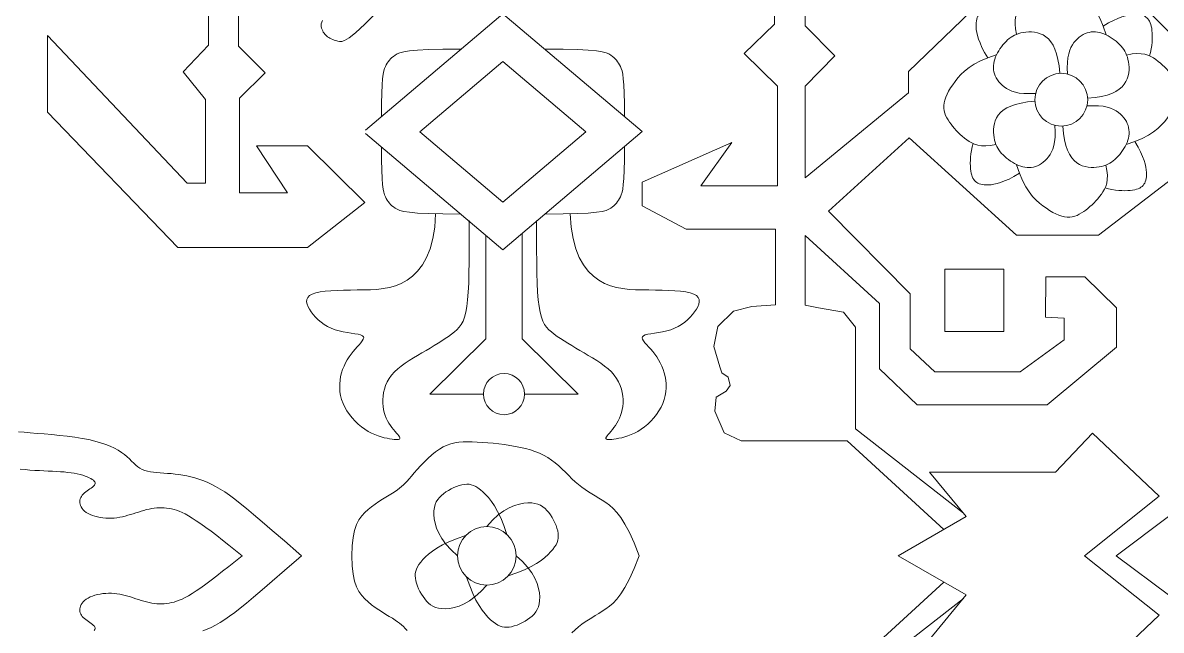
# Model space of a CAD drawing. Header units: inches. Extents: x -813 to 82, y -70 to 268.
# Drawn here: x -42.58 to -20.35, y 157.28 to 169.14 of the extents above; entities that cross this region are included whole.
import ezdxf

# ---------------------------------------------------------------- set-up
doc = ezdxf.new("R2010")
doc.units = ezdxf.units.IN
doc.header["$MEASUREMENT"] = 0
for name, color, linetype, lineweight, true_color in [('Black', 7, 'Continuous', 0, 0x000000), ('Brown', 7, 'Continuous', 0, 0x653e10), ('Grey', 7, 'Continuous', 0, 0x58676a), ('Layak Architect', 1, 'Continuous', 5, 0xff0000), ('White', 7, 'Continuous', 0, 0xffffff)]:
    doc.layers.add(name, color=color, linetype=linetype, lineweight=lineweight, true_color=true_color)
doc.layers.add('Rugs', color=201, linetype='Continuous')

# ---------------------------------------------------------------- blocks, each defined once
blk = doc.blocks.new('*U67')
at = {"layer": 'Brown'}
blk.add_lwpolyline([(-20.95, -6.2), (-21.13, -1.91), (-21.04, 1.79), (-20.72, 4.97), (-20.19, 7.7), (-19.48, 10.03), (-18.62, 12.03), (-17.63, 13.77), (-16.56, 15.3), (-15.41, 16.68), (-14.21, 17.92), (-12.95, 19.02), (-11.65, 19.97), (-10.31, 20.79), (-8.94, 21.45), (-7.55, 21.98), (-6.13, 22.35), (-4.7, 22.59), (-3.26, 22.68), (-1.81, 22.64), (-0.36, 22.47), (1.09, 22.18), (2.54, 21.77), (3.99, 21.25), (5.43, 20.63), (6.86, 19.91), (8.27, 19.1), (9.64, 18.21), (10.98, 17.26), (12.26, 16.25), (13.47, 15.19), (14.61, 14.09), (15.66, 12.97), (16.62, 11.83), (17.48, 10.66), (18.24, 9.45), (18.92, 8.17), (19.5, 6.83), (20, 5.39), (20.42, 3.86), (20.75, 2.2), (21, 0.43), (21.13, -1.45), (21.13, -3.39), (20.95, -5.38), (20.56, -7.39), (19.94, -9.38), (19.05, -11.32), (17.87, -13.19), (16.35, -14.96), (14.45, -16.6), (12.14, -18.1), (9.37, -19.43), (6.09, -20.57), (2.27, -21.51), (-2.15, -22.22), (-7.2, -22.68)], dxfattribs=at)
blk = doc.blocks.new('*U57')
at = {"layer": 'Brown', "color": 0, "linetype": 'ByBlock', "lineweight": -2, "transparency": 16777216}
for p, rotation in [((6003768042.470271, 3337139537.250885), 90.00000000000001), ((6003768040.986018, 3337139488.212364), 180), ((6003768090.024539, 3337139486.728111), 270)]:
    blk.add_blockref('*U67', p, dxfattribs=dict(at, rotation=rotation))
blk.add_blockref('*U67', (6003768091.508792, 3337139535.766633), dxfattribs=at)
blk = doc.blocks.new('*U58')
at = {"layer": 'Brown'}
blk.add_lwpolyline([(-17.75, 30.14), (-14.02, 30.84), (-10.75, 31.13), (-7.89, 31.04), (-5.38, 30.65), (-3.16, 29.99), (-1.19, 29.12), (0.6, 28.1), (2.27, 26.97), (3.85, 25.78), (5.36, 24.54), (6.8, 23.26), (8.17, 21.94), (9.48, 20.58), (10.73, 19.19), (11.91, 17.77), (13.03, 16.33), (14.1, 14.87), (15.08, 13.38), (15.96, 11.87), (16.71, 10.31), (17.31, 8.71), (17.74, 7.06), (17.98, 5.35), (17.99, 3.57), (17.77, 1.73), (17.32, -0.18), (16.64, -2.16), (15.74, -4.2), (14.64, -6.31), (13.34, -8.48), (11.85, -10.71), (10.18, -13), (8.32, -15.35), (6.19, -17.73), (3.68, -20.11), (0.7, -22.47), (-2.86, -24.78), (-7.09, -27.01), (-12.1, -29.13), (-17.99, -31.13)], dxfattribs=at)
blk = doc.blocks.new('*U19')
at = {"layer": 'Brown', "color": 0, "linetype": 'ByBlock', "lineweight": -2, "transparency": 16777216}
for p, rotation in [((6003768065.780017, 3337139574.503247), 90.00000000000001), ((6003768003.733656, 3337139511.52211), 180), ((6003768066.714793, 3337139449.475749), 270)]:
    blk.add_blockref('*U58', p, dxfattribs=dict(at, rotation=rotation))
blk.add_blockref('*U58', (6003768128.761154, 3337139512.456886), dxfattribs=at)
blk = doc.blocks.new('*U20')
at = {"layer": 'Brown'}
blk.add_lwpolyline([(-6.22, -16.82), (-8.39, -13.06), (-10.13, -9.69), (-11.48, -6.66), (-12.5, -3.96), (-13.22, -1.55), (-13.71, 0.61), (-14, 2.54), (-14.14, 4.27), (-14.17, 5.84), (-14.11, 7.26), (-13.95, 8.54), (-13.7, 9.69), (-13.36, 10.72), (-12.93, 11.64), (-12.42, 12.47), (-11.82, 13.21), (-11.15, 13.88), (-10.38, 14.47), (-9.51, 15), (-8.51, 15.45), (-7.39, 15.84), (-6.12, 16.17), (-4.69, 16.43), (-3.09, 16.63), (-1.31, 16.76), (0.63, 16.82), (2.71, 16.79), (4.89, 16.66), (7.15, 16.42), (9.47, 16.04), (11.82, 15.53), (14.17, 14.85)], dxfattribs=at)
blk = doc.blocks.new('*U21')
at = {"layer": 'Brown', "color": 0, "linetype": 'ByBlock', "lineweight": -2, "transparency": 16777216}
blk.add_blockref('*U20', (6003768022.052, 3337139557.478281), dxfattribs=at)
for p, rotation in [((6003768111.736188, 3337139556.184903), 270), ((6003768020.758621, 3337139467.794093), 89.99999999999999), ((6003768110.44281, 3337139466.500715), 180)]:
    blk.add_blockref('*U20', p, dxfattribs=dict(at, rotation=rotation))
blk = doc.blocks.new('*U22')
at = {"layer": 'Brown'}
blk.add_lwpolyline([(-24.5, 8.83), (-20.52, 13.21), (-16.59, 16.76), (-12.76, 19.56), (-9.06, 21.68), (-5.53, 23.21), (-2.19, 24.22), (0.9, 24.8), (3.73, 25.03), (6.26, 24.97), (8.52, 24.66), (10.53, 24.11), (12.33, 23.34), (13.95, 22.36), (15.41, 21.2), (16.75, 19.86), (17.99, 18.37), (19.17, 16.75), (20.27, 15.02), (21.28, 13.21), (22.17, 11.36), (22.95, 9.49), (23.59, 7.64), (24.07, 5.82), (24.38, 4.09), (24.5, 2.44), (24.43, 0.88), (24.16, -0.65), (23.66, -2.15), (22.93, -3.67), (21.96, -5.22), (20.74, -6.85), (19.26, -8.57), (17.48, -10.41), (15.35, -12.35), (12.76, -14.38), (9.64, -16.47), (5.9, -18.61), (1.44, -20.76), (-3.81, -22.9), (-9.94, -25.03)], dxfattribs=at)
blk = doc.blocks.new('*U11')
at = {"layer": 'Brown', "color": 0, "linetype": 'ByBlock', "lineweight": -2, "transparency": 16777216}
for p, rotation in [((6003768367.359236, 3337139142.952841), 90.00000000000001), ((6003768354.086902, 3337139107.216113), 180), ((6003768389.823629, 3337139093.943779), 270)]:
    blk.add_blockref('*U22', p, dxfattribs=dict(at, rotation=rotation))
blk.add_blockref('*U22', (6003768403.095963, 3337139129.680508), dxfattribs=at)
blk = doc.blocks.new('C3')
at = {"layer": 'Black'}
for points in [[(-346.95, 3454.84), (-346.86, 3467.36), (-346.61, 3477.17), (-346.22, 3484.66), (-345.7, 3490.17), (-345.09, 3494.1), (-344.39, 3496.79), (-343.64, 3498.62), (-342.84, 3499.97), (-342.02, 3501.12), (-341.18, 3502.17), (-340.29, 3503.11), (-339.36, 3503.96), (-338.37, 3504.73), (-337.33, 3505.44), (-336.21, 3506.08), (-335.01, 3506.68), (-333.68, 3507.24), (-332.01, 3507.75), (-329.76, 3508.21), (-326.65, 3508.61), (-322.46, 3508.93), (-316.92, 3509.17), (-309.78, 3509.33), (-300.79, 3509.38)], [(-233.99, 3454.84), (-234.08, 3467.36), (-234.33, 3477.17), (-234.72, 3484.66), (-235.24, 3490.17), (-235.85, 3494.1), (-236.54, 3496.79), (-237.3, 3498.62), (-238.09, 3499.97), (-238.92, 3501.12), (-239.76, 3502.17), (-240.65, 3503.11), (-241.58, 3503.96), (-242.57, 3504.73), (-243.61, 3505.44), (-244.73, 3506.08), (-245.93, 3506.68), (-247.26, 3507.24), (-248.93, 3507.75), (-251.18, 3508.21), (-254.29, 3508.61), (-258.48, 3508.93), (-264.02, 3509.17), (-271.16, 3509.33), (-280.15, 3509.38)], [(-346.95, 3397.48), (-346.86, 3384.96), (-346.61, 3375.15), (-346.22, 3367.67), (-345.7, 3362.15), (-345.09, 3358.23), (-344.39, 3355.53), (-343.64, 3353.7), (-342.84, 3352.36), (-342.02, 3351.2), (-341.18, 3350.16), (-340.29, 3349.21), (-339.36, 3348.36), (-338.37, 3347.59), (-337.33, 3346.89), (-336.21, 3346.24), (-335.01, 3345.64), (-333.68, 3345.09), (-332.01, 3344.57), (-329.76, 3344.11), (-326.65, 3343.72), (-322.46, 3343.39), (-316.92, 3343.15), (-309.78, 3343), (-300.79, 3342.94)], [(-233.99, 3397.48), (-234.08, 3384.96), (-234.33, 3375.15), (-234.72, 3367.67), (-235.24, 3362.15), (-235.85, 3358.23), (-236.54, 3355.53), (-237.3, 3353.7), (-238.09, 3352.36), (-238.92, 3351.2), (-239.76, 3350.16), (-240.65, 3349.21), (-241.58, 3348.36), (-242.57, 3347.59), (-243.61, 3346.89), (-244.73, 3346.24), (-245.93, 3345.64), (-247.26, 3345.09), (-248.93, 3344.57), (-251.18, 3344.11), (-254.29, 3343.72), (-258.48, 3343.39), (-264.02, 3343.15), (-271.16, 3343), (-280.15, 3342.94)]]:
    blk.add_lwpolyline(points, dxfattribs=at)
at = {"layer": 'Brown'}
for points in [[(0, 3519.51), (-8.76, 3516.01), (-15.9, 3512.77), (-21.63, 3509.74), (-26.16, 3506.9), (-29.7, 3504.2), (-32.45, 3501.62), (-34.62, 3499.12), (-36.43, 3496.67), (-38.05, 3494.24), (-39.56, 3491.83), (-41, 3489.44), (-42.41, 3487.07), (-43.85, 3484.73), (-45.35, 3482.42), (-46.95, 3480.13), (-48.71, 3477.89), (-50.66, 3475.67), (-52.75, 3473.47), (-54.93, 3471.27), (-57.17, 3469.04), (-59.4, 3466.76), (-61.58, 3464.43), (-63.65, 3462.01), (-65.57, 3459.48), (-67.29, 3456.83), (-68.82, 3454.06), (-70.18, 3451.15), (-71.38, 3448.12), (-72.44, 3444.96), (-73.38, 3441.67), (-74.2, 3438.25), (-74.93, 3434.69), (-75.58, 3431), (-76.15, 3427.22), (-76.65, 3423.39), (-77.07, 3419.56), (-77.41, 3415.77), (-77.68, 3412.06), (-77.87, 3408.47), (-77.99, 3405.06), (-78.03, 3401.85), (-77.96, 3398.82), (-77.74, 3395.94), (-77.34, 3393.17), (-76.71, 3390.5), (-75.82, 3387.87), (-74.63, 3385.27), (-73.1, 3382.66), (-71.21, 3380.02), (-69.04, 3377.38), (-66.66, 3374.77), (-64.15, 3372.23), (-61.61, 3369.8), (-59.12, 3367.52), (-56.76, 3365.43), (-54.62, 3363.56), (-52.75, 3361.93), (-51.14, 3360.5), (-49.74, 3359.21), (-48.48, 3357.97), (-47.34, 3356.73), (-46.25, 3355.42), (-45.17, 3353.97), (-44.05, 3352.32), (-42.84, 3350.42), (-41.55, 3348.29), (-40.16, 3346), (-38.67, 3343.59), (-37.07, 3341.11), (-35.38, 3338.62), (-33.57, 3336.15), (-31.66, 3333.76), (-29.6, 3331.51), (-27.29, 3329.42), (-24.58, 3327.55), (-21.32, 3325.93), (-17.38, 3324.6), (-12.61, 3323.6), (-6.86, 3322.97), (0, 3322.75)], [(0, 3519.51), (8.76, 3516.01), (15.9, 3512.77), (21.63, 3509.74), (26.16, 3506.9), (29.7, 3504.2), (32.45, 3501.62), (34.62, 3499.12), (36.43, 3496.67), (38.05, 3494.24), (39.56, 3491.83), (41, 3489.44), (42.41, 3487.07), (43.85, 3484.73), (45.35, 3482.42), (46.95, 3480.13), (48.71, 3477.89), (50.66, 3475.67), (52.75, 3473.47)], [(51.14, 3360.5), (49.74, 3359.21), (48.48, 3357.97), (47.34, 3356.73), (46.25, 3355.42), (45.17, 3353.97), (44.05, 3352.32), (42.84, 3350.42), (41.55, 3348.29), (40.16, 3346), (38.67, 3343.59), (37.07, 3341.11), (35.38, 3338.62), (33.57, 3336.15), (31.66, 3333.76), (29.6, 3331.51), (27.29, 3329.42), (24.58, 3327.55), (21.32, 3325.93), (17.38, 3324.6), (12.61, 3323.6), (6.86, 3322.97), (0, 3322.75)], [(0, 3288.2), (-1.56, 3286.39), (-10.12, 3276.48), (-17.32, 3268.17), (-23.31, 3261.22), (-28.29, 3255.41), (-32.41, 3250.5), (-35.86, 3246.27), (-38.81, 3242.48), (-41.41, 3238.94), (-43.7, 3235.58), (-45.72, 3232.39), (-47.48, 3229.32), (-49.02, 3226.37), (-50.34, 3223.49), (-51.49, 3220.68), (-52.48, 3217.89), (-53.33, 3215.11), (-54.06, 3212.35), (-54.68, 3209.6), (-55.19, 3206.88), (-55.62, 3204.19), (-55.96, 3201.54), (-56.24, 3198.93), (-56.45, 3196.38), (-56.63, 3193.88), (-56.78, 3191.46), (-56.95, 3189.12), (-57.16, 3186.88), (-57.45, 3184.74), (-57.84, 3182.73), (-58.36, 3180.85), (-59.05, 3179.12), (-59.93, 3177.54), (-60.97, 3176.07), (-62.16, 3174.66), (-63.46, 3173.27), (-64.85, 3171.85), (-66.31, 3170.34), (-67.79, 3168.71), (-69.29, 3166.91), (-70.77, 3164.88), (-72.22, 3162.61), (-73.63, 3160.07), (-74.98, 3157.24), (-76.26, 3154.09), (-77.45, 3150.59), (-78.55, 3146.73), (-79.55, 3142.48), (-80.42, 3137.84), (-81.19, 3132.89), (-81.86, 3127.73), (-82.44, 3122.46), (-82.96, 3117.2), (-83.42, 3112.03), (-83.83, 3107.08), (-84.21, 3102.42), (-84.57, 3098.16), (-84.92, 3094.27)], [(0, 3288.2), (1.56, 3286.39), (10.12, 3276.48), (17.32, 3268.17), (23.31, 3261.22), (28.29, 3255.41), (32.41, 3250.5), (35.86, 3246.27), (38.81, 3242.48), (41.41, 3238.94), (43.7, 3235.58), (45.72, 3232.39), (47.48, 3229.32), (49.02, 3226.37), (50.34, 3223.49), (51.49, 3220.68)], [(-59.32, 3095.47), (-59, 3098.85), (-58.72, 3102.19), (-58.49, 3105.46), (-58.3, 3108.65), (-58.14, 3111.74), (-58, 3114.72), (-57.86, 3117.59), (-57.72, 3120.36), (-57.56, 3123.02), (-57.37, 3125.57), (-57.14, 3128), (-56.85, 3130.32), (-56.5, 3132.52), (-56.09, 3134.59), (-55.63, 3136.53), (-55.12, 3138.33), (-54.59, 3139.98), (-54.03, 3141.47), (-53.46, 3142.8), (-52.89, 3143.94), (-52.31, 3144.9), (-51.74, 3145.67), (-51.17, 3146.26), (-50.6, 3146.66), (-50.03, 3146.87), (-49.44, 3146.88), (-48.86, 3146.7), (-48.26, 3146.33), (-47.65, 3145.77), (-47.03, 3145.06), (-46.4, 3144.22), (-45.75, 3143.3), (-45.09, 3142.33), (-44.4, 3141.35), (-43.7, 3140.4), (-42.99, 3139.51), (-42.25, 3138.72), (-41.48, 3138.03), (-40.7, 3137.45), (-39.89, 3136.99), (-39.05, 3136.65), (-38.18, 3136.43), (-37.29, 3136.34), (-36.36, 3136.38), (-35.4, 3136.56), (-34.42, 3136.88), (-33.44, 3137.35), (-32.47, 3137.96), (-31.52, 3138.73), (-30.6, 3139.65), (-29.74, 3140.73), (-28.94, 3141.98), (-28.22, 3143.39), (-27.58, 3144.95), (-27.03, 3146.63), (-26.56, 3148.41), (-26.19, 3150.26), (-25.92, 3152.17), (-25.75, 3154.1), (-25.68, 3156.04), (-25.72, 3157.97), (-25.86, 3159.88), (-26.08, 3161.78), (-26.39, 3163.67), (-26.77, 3165.54), (-27.21, 3167.41), (-27.7, 3169.27), (-28.23, 3171.12), (-28.8, 3172.97), (-29.38, 3174.81), (-29.97, 3176.64), (-30.54, 3178.46), (-31.08, 3180.27), (-31.58, 3182.06), (-32.02, 3183.83), (-32.38, 3185.59), (-32.65, 3187.33), (-32.83, 3189.05), (-32.92, 3190.75), (-32.92, 3192.45), (-32.83, 3194.13), (-32.67, 3195.82), (-32.42, 3197.5), (-32.09, 3199.19), (-31.67, 3200.89), (-31.15, 3202.64), (-30.49, 3204.46), (-29.65, 3206.41), (-28.62, 3208.51), (-27.35, 3210.81), (-25.83, 3213.33), (-24.01, 3216.13), (-21.87, 3219.22), (-19.44, 3222.59), (-16.74, 3226.22), (-13.79, 3230.09), (-10.61, 3234.17), (-7.24, 3238.45), (-3.69, 3242.9), (0, 3247.49)], [(51.17, 3146.26), (50.6, 3146.66), (50.03, 3146.87), (49.44, 3146.88), (48.86, 3146.7), (48.26, 3146.33), (47.65, 3145.77), (47.03, 3145.06), (46.4, 3144.22), (45.75, 3143.3), (45.09, 3142.33), (44.4, 3141.35), (43.7, 3140.4), (42.99, 3139.51), (42.25, 3138.72), (41.48, 3138.03), (40.7, 3137.45), (39.89, 3136.99), (39.05, 3136.65), (38.18, 3136.43), (37.29, 3136.34), (36.36, 3136.38), (35.4, 3136.56), (34.42, 3136.88), (33.44, 3137.35), (32.47, 3137.96), (31.52, 3138.73), (30.6, 3139.65), (29.74, 3140.73), (28.94, 3141.98), (28.22, 3143.39), (27.58, 3144.95), (27.03, 3146.63), (26.56, 3148.41), (26.19, 3150.26), (25.92, 3152.17), (25.75, 3154.1), (25.68, 3156.04), (25.72, 3157.97), (25.86, 3159.88), (26.08, 3161.78), (26.39, 3163.67), (26.77, 3165.54), (27.21, 3167.41), (27.7, 3169.27), (28.23, 3171.12), (28.8, 3172.97), (29.38, 3174.81), (29.97, 3176.64), (30.54, 3178.46), (31.08, 3180.27), (31.58, 3182.06), (32.02, 3183.83), (32.38, 3185.59), (32.65, 3187.33), (32.83, 3189.05), (32.92, 3190.75), (32.92, 3192.45), (32.83, 3194.13), (32.67, 3195.82), (32.42, 3197.5), (32.09, 3199.19), (31.67, 3200.89), (31.15, 3202.64), (30.49, 3204.46), (29.65, 3206.41), (28.62, 3208.51), (27.35, 3210.81), (25.83, 3213.33), (24.01, 3216.13), (21.87, 3219.22), (19.44, 3222.59), (16.74, 3226.22), (13.79, 3230.09), (10.61, 3234.17), (7.24, 3238.45), (3.69, 3242.9), (0, 3247.49)]]:
    blk.add_lwpolyline(points, dxfattribs=at)
for centre, radius in [((-312.34, 3808.63), 18.1), ((0, 3415.09), 20.06)]:
    blk.add_circle(centre, radius, dxfattribs=at)
at = {"layer": 'Grey'}
for points in [[(-220.63, 3439.36), (-220.63, 3439.36), (-148.62, 3439.36), (-110.76, 3477.61), (-110.73, 3440.99)], [(-219.33, 3414.46), (-148.62, 3414.46), (-110.76, 3376.2), (-110.73, 3412.82)]]:
    blk.add_lwpolyline(points, dxfattribs=at)
at = {"layer": 'Layak Architect'}
for points in [[(0, 3846.19), (-27.49, 3882.9), (0, 3915.53)], [(0, 3846.19), (27.49, 3882.9), (0, 3915.53)], [(-29.18, 3741.64), (-86.99, 3667.56), (-156.66, 3667.56), (-166.74, 3659.34), (-169.89, 3642.34), (-171.61, 3633.1), (-219.39, 3633.1), (-172.72, 3684.18), (-127.95, 3684.18), (-103.3, 3709.87), (-103.3, 3799.01), (-142.76, 3846.35), (-169.7, 3846.35), (-191.09, 3824.78), (-191.09, 3798.06), (-163.36, 3797.87), (-162.77, 3810.53), (-147.91, 3810.53), (-125.89, 3780.53), (-125.89, 3721.91), (-141.68, 3705.09), (-179.46, 3705.09), (-235.97, 3649.26), (-286.13, 3704.46), (-219.65, 3777.95), (-219.65, 3834.17), (-278.22, 3910.61)], [(-330.81, 3910.61), (-402.52, 3838.63), (-402.52, 3777.17), (-331.74, 3704.08), (-317.15, 3704.08), (-258.88, 3633.1), (-321.63, 3633.1), (-342.47, 3653.59), (-362.91, 3633.1), (-388.56, 3633.1), (-388.56, 3688.35), (-400.51, 3688.35), (-400.51, 3759.97), (-429.42, 3759.97), (-469.47, 3705.89), (-469.47, 3649.02), (-452.09, 3629.56), (-485.15, 3629.56), (-485.15, 3597.54), (-510.91, 3573.05)], [(29.18, 3741.64), (86.99, 3667.56)], [(0, 3824.45), (-40.75, 3875.56), (-83.96, 3829.91), (-57.3, 3804.69), (-57.3, 3718.26), (-26.85, 3743.57), (0, 3696.93)], [(0, 3824.45), (40.75, 3875.56), (83.96, 3829.91), (57.3, 3804.69), (57.3, 3718.26), (26.85, 3743.57), (0, 3696.93)], [(-389.35, 3612.28), (-363.99, 3612.28), (-343.88, 3591.41), (-321.64, 3614.23), (-253.31, 3614.23), (-253.31, 3561.74), (-283, 3582.97), (-255.81, 3521.45), (-239.56, 3521.45), (-223.62, 3551.74), (-223.62, 3612.95), (-171.77, 3612.95), (-170.6, 3596.7), (-167.47, 3584.2), (-156.91, 3573.26), (-143.42, 3570.52), (-129.34, 3574.82), (-125.21, 3576.08), (-122.32, 3580.43), (-116.57, 3581.86), (-112.71, 3579.18), (-108.59, 3572.31), (-98.97, 3571.33), (-84.25, 3577.61), (-78.72, 3589.4), (-78.72, 3661.97), (-17.97, 3728.15)], [(78.72, 3661.97), (17.97, 3728.15)], [(-234.2, 3472.27), (-225.15, 3472.88), (-217.19, 3474.17), (-210.27, 3476.06), (-204.31, 3478.48), (-199.24, 3481.34), (-195, 3484.58), (-191.52, 3488.11), (-188.72, 3491.85), (-186.54, 3495.75), (-184.91, 3499.78), (-183.73, 3503.93), (-182.94, 3508.19), (-182.45, 3512.54), (-182.19, 3516.98), (-182.07, 3521.49), (-182.03, 3526.07), (-181.99, 3530.68), (-181.91, 3535.26), (-181.77, 3539.72), (-181.55, 3543.95), (-181.2, 3547.87), (-180.72, 3551.39), (-180.07, 3554.42), (-179.23, 3556.87), (-178.18, 3558.66), (-176.94, 3559.85), (-175.52, 3560.48), (-173.98, 3560.62), (-172.32, 3560.32), (-170.58, 3559.66), (-168.79, 3558.69), (-166.96, 3557.47), (-165.14, 3556.05), (-163.35, 3554.45), (-161.61, 3552.67), (-159.96, 3550.71), (-158.42, 3548.57), (-157.03, 3546.27), (-155.81, 3543.79), (-154.78, 3541.16), (-153.98, 3538.37), (-153.35, 3535.52), (-152.86, 3532.7), (-152.45, 3530.01), (-152.08, 3527.53), (-151.7, 3525.36), (-151.26, 3523.61), (-150.72, 3522.36), (-150.04, 3521.68), (-149.21, 3521.53), (-148.24, 3521.82), (-147.14, 3522.49), (-145.9, 3523.45), (-144.55, 3524.64), (-143.08, 3525.97), (-141.51, 3527.37), (-139.82, 3528.78), (-138.04, 3530.16), (-136.16, 3531.49), (-134.17, 3532.76), (-132.09, 3533.94), (-129.91, 3535), (-127.64, 3535.94), (-125.27, 3536.72), (-122.81, 3537.33), (-120.27, 3537.75), (-117.67, 3537.97), (-115.02, 3537.98), (-112.35, 3537.77), (-109.67, 3537.32), (-107, 3536.63), (-104.35, 3535.67), (-101.74, 3534.45), (-99.19, 3532.98), (-96.74, 3531.31), (-94.4, 3529.45), (-92.19, 3527.44), (-90.14, 3525.32), (-88.28, 3523.11), (-86.63, 3520.83), (-85.2, 3518.54), (-83.99, 3516.23), (-82.97, 3513.95), (-82.12, 3511.72), (-81.43, 3509.56), (-80.87, 3507.5), (-80.43, 3505.55), (-80.08, 3503.76), (-79.82, 3502.13), (-79.64, 3500.68), (-79.55, 3499.44), (-79.56, 3498.41), (-79.68, 3497.61), (-79.91, 3497.05), (-80.27, 3496.76), (-80.75, 3496.74), (-81.38, 3497.01), (-82.13, 3497.52), (-83.02, 3498.23), (-84.04, 3499.1), (-85.17, 3500.08), (-86.42, 3501.14), (-87.78, 3502.22), (-89.25, 3503.28), (-90.83, 3504.28), (-92.5, 3505.21), (-94.28, 3506.05), (-96.15, 3506.79), (-98.12, 3507.4), (-100.18, 3507.89), (-102.34, 3508.24), (-104.59, 3508.43), (-106.92, 3508.45), (-109.32, 3508.28), (-111.76, 3507.91), (-114.21, 3507.32), (-116.66, 3506.48), (-119.07, 3505.39), (-121.42, 3504.03), (-123.69, 3502.37), (-125.86, 3500.42), (-127.93, 3498.2), (-129.92, 3495.76), (-131.83, 3493.14), (-133.68, 3490.38), (-135.47, 3487.53), (-137.22, 3484.63), (-138.93, 3481.72), (-140.62, 3478.84), (-142.29, 3476.02), (-143.94, 3473.27), (-145.56, 3470.61), (-147.15, 3468.07), (-148.72, 3465.65), (-150.26, 3463.39), (-151.77, 3461.29), (-153.26, 3459.37), (-154.82, 3457.64), (-156.53, 3456.09), (-158.48, 3454.71), (-160.78, 3453.5), (-163.51, 3452.47), (-166.76, 3451.59), (-170.63, 3450.88), (-175.2, 3450.33), (-180.5, 3449.91), (-186.58, 3449.61), (-193.45, 3449.41), (-201.15, 3449.29), (-209.71, 3449.23), (-219.16, 3449.2), (-229.53, 3449.2)], [(-290.47, 3521.52), (-371.25, 3426.16), (-291.53, 3332.05)], [(-289.12, 3332.05), (-209.41, 3426.16), (-290.47, 3521.52)], [(-234.2, 3380.06), (-225.15, 3379.45), (-217.19, 3378.16), (-210.27, 3376.26), (-204.31, 3373.85), (-199.24, 3370.98), (-195, 3367.75), (-191.52, 3364.22), (-188.72, 3360.47), (-186.54, 3356.57), (-184.91, 3352.54), (-183.73, 3348.39), (-182.94, 3344.14), (-182.45, 3339.79), (-182.19, 3335.35), (-182.07, 3330.83), (-182.03, 3326.26), (-181.99, 3321.64), (-181.91, 3317.06), (-181.77, 3312.61), (-181.55, 3308.37), (-181.2, 3304.45), (-180.72, 3300.93), (-180.07, 3297.9), (-179.23, 3295.46), (-178.18, 3293.66), (-176.94, 3292.48), (-175.52, 3291.85), (-173.98, 3291.71), (-172.32, 3292), (-170.58, 3292.66), (-168.79, 3293.63), (-166.96, 3294.85), (-165.14, 3296.27), (-163.35, 3297.87), (-161.61, 3299.65), (-159.96, 3301.61), (-158.42, 3303.75), (-157.03, 3306.05), (-155.81, 3308.53), (-154.78, 3311.17), (-153.98, 3313.95), (-153.35, 3316.8), (-152.86, 3319.62), (-152.45, 3322.32), (-152.08, 3324.79), (-151.7, 3326.96), (-151.26, 3328.71), (-150.72, 3329.96), (-150.04, 3330.64), (-149.21, 3330.8), (-148.24, 3330.5), (-147.14, 3329.84), (-145.9, 3328.87), (-144.55, 3327.69), (-143.08, 3326.36), (-141.51, 3324.95), (-139.82, 3323.55), (-138.04, 3322.16), (-136.16, 3320.83), (-134.17, 3319.56), (-132.09, 3318.38), (-129.91, 3317.32), (-127.64, 3316.38), (-125.27, 3315.6), (-122.81, 3314.99), (-120.27, 3314.57), (-117.67, 3314.35), (-115.02, 3314.34), (-112.35, 3314.55), (-109.67, 3315), (-107, 3315.7), (-104.35, 3316.65), (-101.74, 3317.87), (-99.19, 3319.34), (-96.74, 3321.02), (-94.4, 3322.87), (-92.19, 3324.88), (-90.14, 3327), (-88.28, 3329.22), (-86.63, 3331.49), (-85.2, 3333.79), (-83.99, 3336.09), (-82.97, 3338.37), (-82.12, 3340.6), (-81.43, 3342.76), (-80.87, 3344.83), (-80.43, 3346.77), (-80.08, 3348.57), (-79.82, 3350.2), (-79.64, 3351.64), (-79.55, 3352.89), (-79.56, 3353.92), (-79.68, 3354.72), (-79.91, 3355.27), (-80.27, 3355.56), (-80.75, 3355.58), (-81.38, 3355.32), (-82.13, 3354.81), (-83.02, 3354.09), (-84.04, 3353.22), (-85.17, 3352.24), (-86.42, 3351.19), (-87.78, 3350.11), (-89.25, 3349.04), (-90.83, 3348.04), (-92.5, 3347.11), (-94.28, 3346.27), (-96.15, 3345.54), (-98.12, 3344.92), (-100.18, 3344.43), (-102.34, 3344.08), (-104.59, 3343.89), (-106.92, 3343.87), (-109.32, 3344.04), (-111.76, 3344.41), (-114.21, 3345.01), (-116.66, 3345.84), (-119.07, 3346.93), (-121.42, 3348.29), (-123.69, 3349.95), (-125.86, 3351.9), (-127.93, 3354.12), (-129.92, 3356.57), (-131.83, 3359.19), (-133.68, 3361.94), (-135.47, 3364.8), (-137.22, 3367.7), (-138.93, 3370.61), (-140.62, 3373.48), (-142.29, 3376.3), (-143.94, 3379.05), (-145.56, 3381.71), (-147.15, 3384.25), (-148.72, 3386.67), (-150.26, 3388.94), (-151.77, 3391.03), (-153.26, 3392.95), (-154.82, 3394.68), (-156.53, 3396.24), (-158.48, 3397.61), (-160.78, 3398.82), (-163.51, 3399.86), (-166.76, 3400.73), (-170.63, 3401.44), (-175.2, 3402), (-180.5, 3402.41), (-186.58, 3402.71), (-193.45, 3402.91), (-201.15, 3403.04), (-209.71, 3403.1), (-219.16, 3403.12), (-229.53, 3403.12)], [(-372.64, 3340.36), (-363.99, 3331.61), (-358.18, 3325.23), (-354.66, 3320.76), (-352.87, 3317.74), (-352.27, 3315.73), (-352.29, 3314.27), (-352.5, 3312.97), (-352.77, 3311.75), (-353.11, 3310.62), (-353.5, 3309.57), (-353.94, 3308.6), (-354.42, 3307.7), (-354.93, 3306.87), (-355.45, 3306.1), (-356, 3305.4), (-356.56, 3304.76), (-357.17, 3304.17), (-357.84, 3303.63), (-358.57, 3303.14), (-359.39, 3302.69), (-360.32, 3302.27), (-361.35, 3301.89), (-362.57, 3301.59), (-364.22, 3301.69), (-366.62, 3302.55)], [(-371.37, 3245.1), (-348.92, 3245.1), (-330.82, 3263.2), (-313.31, 3245.68), (-248.55, 3245.68), (-248.55, 3278.54), (-280.83, 3257.3), (-280.83, 3292.3), (-241.86, 3331.64), (-211.16, 3292.3), (-211.16, 3203.41), (-303.89, 3114.09), (-356.36, 3114.09), (-255.19, 3209.81), (-255.19, 3222.45), (-312.49, 3222.45), (-331.46, 3207.05), (-349.63, 3224.43), (-374.13, 3224.43)]]:
    blk.add_lwpolyline(points, dxfattribs=at)
blk.add_lwpolyline([(-196.36, 3769.35), (-153.63, 3769.35), (-153.63, 3728.91), (-196.36, 3728.91)], close=True, dxfattribs=at)
blk.add_circle((-110.72, 3426.91), 14.09, dxfattribs=at)
at = {"layer": 'White'}
for points in [[(-290.33, 3483.01), (-338.48, 3426.16), (-290.33, 3369.31)], [(-290.33, 3369.31), (-242.17, 3426.16), (-290.33, 3483.01)]]:
    blk.add_lwpolyline(points, dxfattribs=at)
at = {"layer": 'Brown'}
for name in ['*U19', '*U21', '*U57', '*U11']:
    blk.add_blockref(name, (-6003768378.59, -3337135703.36), dxfattribs=at)

msp = doc.modelspace()

# ---------------------------------------------------------------- block references
at = {"layer": 'Rugs', "xscale": 0.0285, "yscale": 0.0285, "zscale": 0.0285, "rotation": 270}
msp.add_blockref('C3', (-130.84923, 158.73611), dxfattribs=at)

doc.saveas('drawing.dxf')
